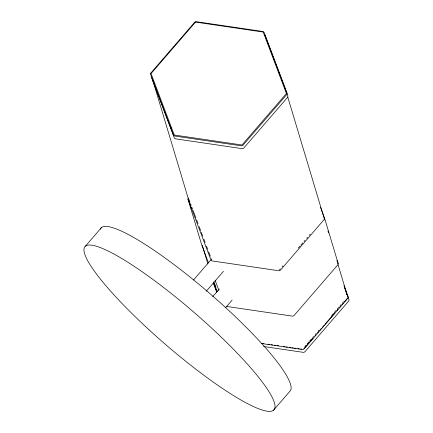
<?xml version="1.0" encoding="UTF-8"?>
<svg xmlns="http://www.w3.org/2000/svg" width="433" height="433" viewBox="0 0 433 433"><rect width="100%" height="100%" fill="white"/><g stroke="black" fill="none" stroke-linecap="round" stroke-linejoin="round"><path stroke-width="0.65" d="M208.5 262.836L201.621 244.629L188.003 199.25L188.236 198.022M320.528 207.429L324.555 218.102L324.328 219.325L280.27 270.338L279.052 270.787L211.991 260.91L211.006 260.136L188.003 199.25M324.555 218.102L338.173 263.486L337.94 264.709L293.883 315.722L292.67 316.171L226.275 306.391M85.458 246.106L101.538 227.487M193.486 280.048L210.692 260.13M206.276 291.214L223.477 271.291M212.722 296.616L219.336 288.957M225.506 307.782L232.126 300.118M279.431 269.905L280.308 268.888M282.072 266.847L282.949 265.83M298.359 247.985L300.123 245.949M301 244.926L302.764 242.891M304.085 241.36L304.962 240.342M306.726 238.302L307.603 237.284M309.368 235.243L310.245 234.226M304.827 346.654L306.147 345.128M307.029 344.111L308.789 342.07M309.671 341.047L311.43 339.012M312.75 337.48L313.633 336.463M315.392 334.422L316.274 333.405M318.038 331.364L318.915 330.347M331.683 315.56L333.442 313.524M334.325 312.502L336.084 310.466M337.404 308.935L338.725 307.408M340.046 305.877L340.928 304.859M342.692 302.819L343.569 301.801M303.782 348.83L313.059 338.092M314.829 336.046L315.711 335.023M317.481 332.977L318.363 331.954M319.689 330.417L321.454 328.371M322.336 327.348L324.106 325.302M324.988 324.279L334.709 313.027M336.917 310.466L337.8 309.443M339.569 307.398L340.452 306.375M341.778 304.843L343.104 303.306M344.424 301.774L347.52 298.191M273.494 410.251A124.856 21.466 40.8 0 0 147.133 275.258A124.856 21.466 40.8 0 0 117.803 299.024A124.856 21.466 40.8 0 0 273.494 410.251L289.574 391.632A124.856 21.466 40.8 0 0 207.856 291.826A124.856 21.466 40.8 0 0 100.332 229.225M262.625 343.401L263.957 343.596M267.951 344.186L269.948 344.479M271.28 344.673L272.611 344.868M274.609 345.166L275.94 345.361M277.272 345.556L278.603 345.75M283.263 346.438L284.595 346.633M285.926 346.833L287.258 347.028M289.255 347.32L290.586 347.515M291.918 347.715L293.249 347.91M294.581 348.105L295.912 348.3M297.909 348.597L299.241 348.792M300.572 348.987L301.904 349.182M261.527 343.515L302.689 349.577L303.906 349.128L347.964 298.115L348.197 296.892L343.926 285.591M263.697 346.519L303.533 352.386L304.751 351.937L348.809 300.924L349.036 299.701L344.771 288.4M264.92 35.111L287.923 96.002L287.696 97.225L243.638 148.238L242.42 148.687L175.36 138.809L174.375 138.035L151.371 77.144M336.988 260.347L338.173 263.486M346.086 292.562L346.801 294.451M170.607 126.809L171.322 128.698M188.772 199.11L189.957 202.249M190.428 203.499L191.142 205.383M191.851 207.266L192.561 209.144M193.037 210.4L195.878 217.923M196.587 219.807L198.011 223.569M199.196 226.703L200.614 230.464M201.329 232.348L202.747 236.109M203.932 239.243L205.118 242.377M206.536 246.144L207.721 249.278M208.668 251.784L210.33 256.174M211.277 258.685L211.748 259.935M215.136 280.411L218.93 290.456M214.303 282.917L215.964 287.306M213.604 282.035L217.171 291.479M213.301 282.435L216.863 291.847M213.198 282.733L216.754 292.145M287.777 97.073L324.653 219.986M327.954 230.984L328.533 232.922M337.074 261.386L337.659 263.329M338.049 264.623L347.748 296.968M152.4 79.012L189.665 203.218M190.634 206.454L191.218 208.392M202.281 245.267L207.91 264.027M150.76 73.112L150.532 74.335L173.53 135.226L174.521 136L241.576 145.878L242.794 145.428L286.852 94.416L287.084 93.192L264.081 32.302L263.096 31.528L196.035 21.65L194.818 22.099L150.76 73.112M195.527 22.088L151.057 73.572L174.277 135.026L241.955 144.995L286.419 93.512L263.204 32.058L195.527 22.088"/></g></svg>
